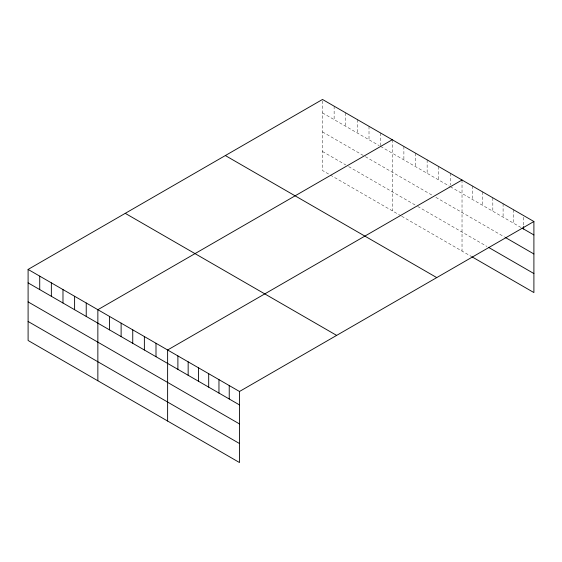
<?xml version="1.0" encoding="UTF-8"?>
<svg xmlns="http://www.w3.org/2000/svg" width="562" height="562" viewBox="0 0 562 562"><rect width="100%" height="100%" fill="white"/><g stroke="black" fill="none" stroke-linecap="round" stroke-linejoin="round"><path stroke-width="0.42" stroke-dasharray="2.81 2.11" d="M322.504 112.899L379.181 145.628M380.636 146.464L449.67 186.324M450.401 186.746L521.431 227.75M322.504 131.915L364.647 156.25M365.377 156.672L432.958 195.688M435.866 197.367L504.564 237.031M322.504 151.501L345.756 164.933M348.665 166.605L415.515 205.207M417.699 206.465L486.959 246.451M400.98 215.829L322.504 170.518L322.504 99.46M401.711 216.251L472.291 256.996M523.629 217.262L523.629 226.507M513.366 209.654L513.366 223.093M503.095 203.725L503.095 217.171M492.825 197.796L492.825 211.242M482.561 191.874L482.561 205.313M472.291 185.945L472.291 199.384M462.027 180.016L462.027 251.073M450.401 173.3L450.401 185.06M438.767 166.591L438.767 180.03M427.141 159.875L427.141 173.314M415.515 153.166L415.515 166.605M403.888 146.45L403.888 159.889M392.262 139.741L392.262 210.792M380.636 133.025L380.636 145.628M369.009 126.31L369.009 139.755M357.383 119.601L357.383 133.039M345.756 112.885L345.756 126.331M334.13 106.176L334.13 119.615"/><path stroke-width="0.84" d="M533.9 221.512L239.496 391.482L239.496 462.54L28.1 340.488L28.1 269.43L322.504 99.46L533.9 221.512L533.9 292.57L472.291 256.996M392.262 139.741L97.858 309.711L97.858 380.762M462.027 180.016L167.624 349.986L167.624 421.043M522.168 228.179L533.9 234.951M505.294 237.452L533.9 253.968M488.427 247.301L533.9 273.553M225.348 155.555L436.744 277.6M125.256 213.342L336.652 335.395M28.1 269.43L239.496 391.482M28.1 282.876L239.496 404.921M28.1 301.885L239.496 423.938M28.1 321.478L239.496 443.523M523.629 226.507L523.629 229.022M229.233 385.553L229.233 398.992M218.962 379.624L218.962 393.07M208.692 373.702L208.692 387.141M198.428 367.773L198.428 381.212M188.158 361.844L188.158 375.283M177.894 355.915L177.894 369.353M155.997 343.277L155.997 356.715M144.371 336.561L144.371 350M132.744 329.845L132.744 343.291M121.118 323.136L121.118 336.575M109.492 316.42L109.492 329.859M86.232 302.995L86.232 316.434M74.606 296.286L74.606 309.725M62.979 289.57L62.979 303.009M51.353 282.862L51.353 296.3M39.726 276.146L39.726 289.585"/></g></svg>
